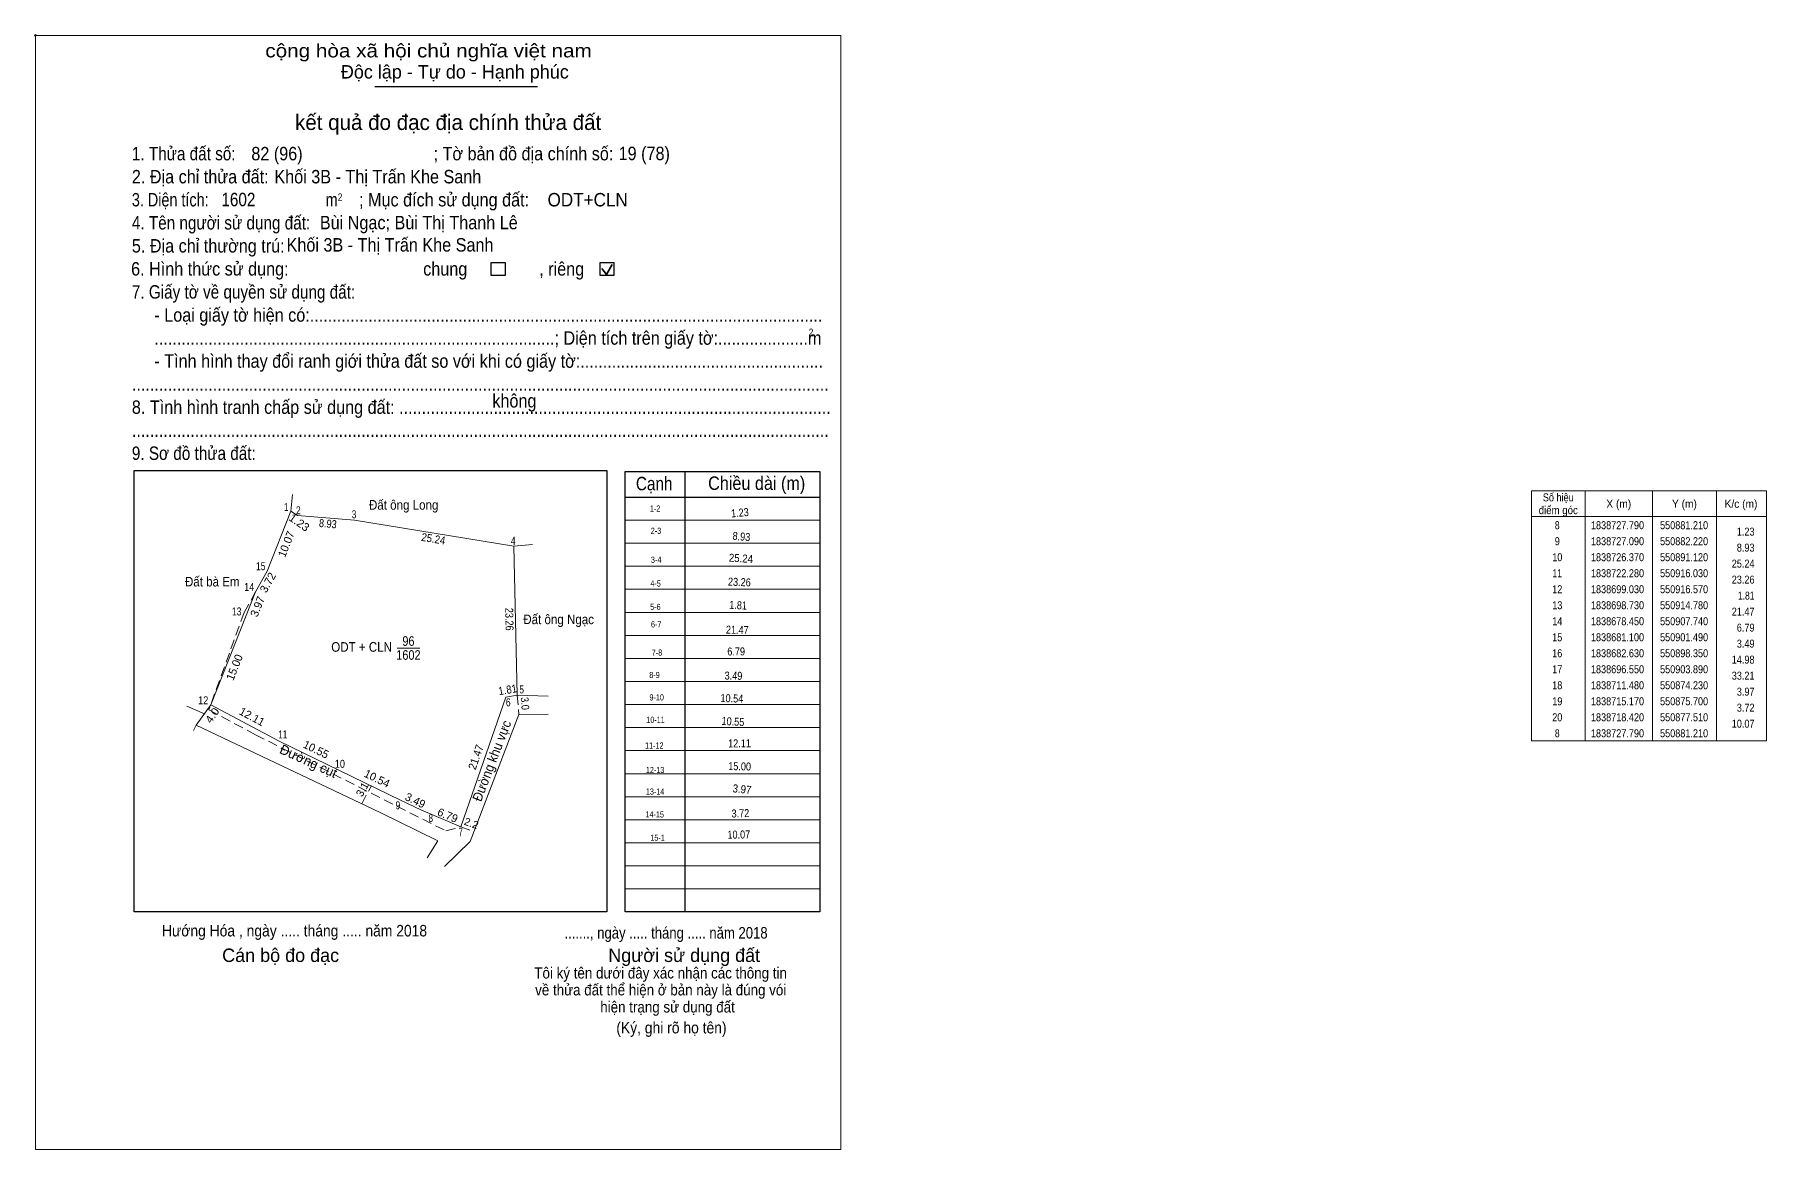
# Model space of a CAD drawing. Header units: metres. Extents: x 550403 to 551646, y 1838614 to 1838792.
# Drawn here: x 551375.5 to 551646, y 1838618 to 1838792.1 of the extents above; entities that cross this region are included whole.
import ezdxf
from ezdxf.enums import TextEntityAlignment as Align

# ---------------------------------------------------------------- set-up
doc = ezdxf.new("R2010")
doc.units = ezdxf.units.M
doc.header["$LTSCALE"] = 0.5
doc.header["$PDMODE"] = 32
doc.header["$PDSIZE"] = 0.25
doc.linetypes.add('DOTTED', pattern=[1.5, 0.3, -1.2])
doc.linetypes.add('MEDIUM_DASHED', pattern=[4.5, 3, -1.5])
for name, color, linetype, lineweight in [('1', 7, 'DOTTED', 13), ('10', 7, 'Continuous', 13), ('63', 7, 'Continuous', 13), ('7', 7, 'Continuous', 13)]:
    doc.layers.add(name, color=color, linetype=linetype, lineweight=lineweight)
doc.layers.add('30', color=7, linetype='Continuous')
doc.layers.add('6', color=7, linetype='Continuous')

msp = doc.modelspace()

# ---------------------------------------------------------------- linework, layer by layer
at = {"layer": '10'}
for p, q in [((551415.54, 1838717.71), (551415.77, 1838720.3)), ((551450.36, 1838712.2), (551453.27, 1838712.48)), ((551410.03, 1838705.09), (551408.56, 1838701.4)), ((551403.02, 1838687.46), (551408.56, 1838701.4)), ((551432.14, 1838696.31), (551435.66, 1838696.31)), ((551450.9, 1838688.95), (551455.71, 1838688.77)), ((551402.02, 1838686.04), (551399.26, 1838687.25)), ((551403.02, 1838687.46), (551400.76, 1838684.24)), ((551403.02, 1838687.46), (551413.72, 1838681.78)), ((551400.76, 1838684.24), (551400.35, 1838683.42)), ((551400.76, 1838684.24), (551429.46, 1838670.63)), ((551429.46, 1838670.63), (551438.47, 1838666.19)), ((551438.47, 1838666.19), (551436.84, 1838663.54))]:
    msp.add_line(p, q, dxfattribs=at)
at = {"layer": '10', "linetype": 'MEDIUM_DASHED'}
for p, q in [((551408.22, 1838701.84), (551410.03, 1838705.09)), ((551450.9, 1838688.95), (551451.13, 1838685.95)), ((551410.01, 1838682.76), (551439.72, 1838667.76)), ((551426.59, 1838671.99), (551428.12, 1838674.77)), ((551439.72, 1838667.76), (551442.07, 1838668.37)), ((551442.07, 1838668.37), (551444.12, 1838667.63))]:
    msp.add_line(p, q, dxfattribs=at)
at = {"layer": '10'}
for points in [[(551410.03, 1838705.09), (551411.84, 1838708.34), (551415.54, 1838717.71)], [(551415.54, 1838717.71), (551416.55, 1838717.01), (551425.45, 1838716.29), (551450.36, 1838712.2)], [(551450.36, 1838712.2), (551450.9, 1838688.95), (551449.11, 1838688.65), (551442.07, 1838668.37), (551435.82, 1838671.02)], [(551455.74, 1838685.99), (551451.13, 1838685.95), (551443.54, 1838666.1), (551439.55, 1838662.17)], [(551413.72, 1838681.78), (551432.68, 1838672.55), (551435.82, 1838671.02)]]:
    msp.add_lwpolyline(points, dxfattribs=at)
at = {"layer": '10', "linetype": 'MEDIUM_DASHED'}
msp.add_lwpolyline([(551408.22, 1838701.84), (551402.73, 1838686.65), (551410.01, 1838682.76)], dxfattribs=at)
at = {"layer": '63'}
for p, q in [((551617.67, 1838720.84), (551617.67, 1838681.84)), ((551628.17, 1838720.84), (551628.17, 1838681.84)), ((551638.17, 1838720.84), (551638.17, 1838681.84)), ((551609.27, 1838716.84), (551645.97, 1838716.84))]:
    msp.add_line(p, q, dxfattribs=at)
msp.add_lwpolyline([(551609.27, 1838720.84), (551645.97, 1838720.84), (551645.97, 1838681.84), (551609.27, 1838681.84)], close=True, dxfattribs=at)
at = {"layer": '7', "lineweight": 25}
for p, q in [((551428.63, 1838784.02), (551454.07, 1838784.02)), ((551477.05, 1838723.9), (551477.05, 1838655.08)), ((551467.75, 1838719.88), (551498.17, 1838719.88))]:
    msp.add_line(p, q, dxfattribs=at)
at = {"layer": '7', "lineweight": 35}
for p, q in [((551464.83, 1838754.65), (551465.7, 1838756.21)), ((551464.11, 1838755.58), (551464.83, 1838754.65))]:
    msp.add_line(p, q, dxfattribs=at)
at = {"layer": '7'}
for p, q in [((551467.75, 1838716.28), (551498.17, 1838716.28)), ((551467.75, 1838712.68), (551498.17, 1838712.68)), ((551467.75, 1838709.08), (551498.17, 1838709.08)), ((551467.75, 1838705.48), (551498.17, 1838705.48)), ((551467.75, 1838701.88), (551498.17, 1838701.88)), ((551467.75, 1838698.28), (551498.17, 1838698.28)), ((551467.75, 1838694.68), (551498.17, 1838694.68)), ((551467.75, 1838691.08), (551498.17, 1838691.08)), ((551467.75, 1838687.48), (551498.17, 1838687.48)), ((551467.75, 1838683.88), (551498.17, 1838683.88)), ((551467.75, 1838680.28), (551498.17, 1838680.28)), ((551467.75, 1838676.68), (551498.17, 1838676.68)), ((551467.75, 1838673.08), (551498.17, 1838673.08)), ((551467.75, 1838669.48), (551498.17, 1838669.48)), ((551467.75, 1838665.88), (551498.17, 1838665.88)), ((551467.75, 1838662.28), (551498.17, 1838662.28)), ((551467.75, 1838658.68), (551498.17, 1838658.68))]:
    msp.add_line(p, q, dxfattribs=at)
msp.add_lwpolyline([(551375.64, 1838792), (551501.44, 1838792), (551501.44, 1838618), (551375.64, 1838618)], close=True, dxfattribs=at)
at = {"layer": '7', "lineweight": 25}
for points in [[(551446.83, 1838756.51), (551448.99, 1838756.51), (551448.99, 1838754.5), (551446.83, 1838754.5)], [(551463.83, 1838756.51), (551465.99, 1838756.51), (551465.99, 1838754.5), (551463.83, 1838754.5)], [(551391.07, 1838724.02), (551464.87, 1838724.02), (551464.87, 1838655.08), (551391.07, 1838655.08)], [(551467.75, 1838723.9), (551498.17, 1838723.9), (551498.17, 1838655.08), (551467.75, 1838655.08)]]:
    msp.add_lwpolyline(points, close=True, dxfattribs=at)
at = {"layer": '7'}
msp.add_point((551375.64, 1838792), dxfattribs=at)

# ---------------------------------------------------------------- texts
at = {"layer": '1', "width": 0.9}
msp.add_text('Hướng Hóa , ngày ..... tháng ..... năm 2018', height=1.8, dxfattribs=at).set_placement((551395.4, 1838651.26))
at = {"layer": '10'}
for s, height, width, p in [(' 1', 1.25, 0.75, (551415.16, 1838717.72)), ('2', 1.25, 0.8, (551417.07, 1838717.2)), ('3', 1.25, 0.75, (551425.75, 1838716.58)), ('4', 1.25, 0.8, (551450.63, 1838712.43)), ('15', 1.25, 0.8, (551411.57, 1838708.47)), ('14', 1.25, 0.85, (551409.82, 1838705.23)), ('13', 1.25, 0.8, (551407.81, 1838701.4)), ('ODT + CLN ', 1.5, 0.9, (551431.82, 1838695.73)), ('12', 1.25, 0.85, (551402.63, 1838687.52)), ('6', 1.25, 0.8, (551449.85, 1838687.21)), ('5', 1.25, 0.75, (551451.93, 1838689.22)), ('11', 1.25, 0.75, (551414.97, 1838682.19)), ('10', 1.25, 0.85, (551423.98, 1838677.6)), ('9', 1.25, 0.8, (551432.62, 1838671.12)), ('8', 1.25, 0.75, (551437.73, 1838669.12)), ('7', 1.25, 0.75, (551442.4, 1838666.92))]:
    msp.add_text(s, height=height, dxfattribs=dict(at, width=width)).set_placement(p, align=Align.RIGHT)
for s, width, p in [('Đất ông Long', 0.9, (551433.15, 1838717.92)), ('Đất bà Em', 0.9, (551403.255, 1838705.93)), ('Đất ông Ngạc', 0.9, (551457.35, 1838700.04)), ('96', 0.85, (551433.895, 1838696.65)), ('1602', 0.85, (551433.89, 1838694.47))]:
    msp.add_text(s, height=1.5, dxfattribs=dict(at, width=width)).set_placement(p, align=Align.CENTER)
for s, height, rotation, width, p in [('1.23', 1.25, 5.139, 0.85, (551485.719, 1838716.8276)), ('1.23', 1.25, 325.275, 1.05, (551416.484, 1838715.4015)), ('8.93', 1.25, 355.375, 0.85, (551421.2596, 1838715.1152)), ('25.24', 1.25, 350.676, 0.9, (551437.6937, 1838712.7591)), ('8.93', 1.25, 355.375, 0.85, (551485.8496, 1838713.1152)), ('25.24', 1.25, 356.582, 0.9, (551485.7877, 1838709.6996)), ('23.26', 1.25, 357.737, 0.85, (551485.5553, 1838705.9975)), ('23.26', 1.25, 271.331, 0.85, (551449.0424, 1838700.7945)), ('1.81', 1.25, 356.985, 0.85, (551485.3471, 1838702.378)), ('21.47', 1.25, 358.921, 0.85, (551485.2432, 1838698.526)), ('6.79', 1.25, 0.452, 0.85, (551485.0801, 1838695.151)), ('3.49', 1.25, 358.927, 0.85, (551484.6483, 1838691.3636)), ('1.81', 1.25, 9.514, 0.9, (551449.4867, 1838689.1774)), ('3.0', 1.2, 274.384, 0.9, (551451.5066, 1838687.6009)), ('10.54', 1.25, 358.212, 0.85, (551484.3905, 1838687.8229)), ('4.0', 1.2, 54.936, 1.1, (551403.7498, 1838685.4453)), ('Đường khu vực', 1.5, 69.075, 0.95, (551447.6096, 1838678.4271)), ('10.55', 1.25, 356.941, 0.85, (551484.5417, 1838684.2126)), ('21.47', 1.25, 70.856, 0.95, (551445.0178, 1838679.065)), ('12.11', 1.25, 0.819, 0.85, (551485.6111, 1838680.795)), ('15.00', 1.25, 358.822, 0.85, (551485.6071, 1838677.2124)), ('3.97', 1.25, 354.243, 0.9, (551485.9273, 1838673.6451)), ('3.72', 1.25, 1.699, 0.85, (551485.7565, 1838669.872)), ('10.07', 1.25, 0.919, 0.85, (551485.5, 1838666.5489))]:
    msp.add_text(s, height=height, rotation=rotation, dxfattribs=dict(at, width=width)).set_placement(p, align=Align.CENTER)
for s, height, rotation, p in [('10.07', 1.25, 68.452, (551415.3865, 1838712.3105)), ('3.72', 1.25, 60.886, (551412.4798, 1838706.2359)), ('3.97', 1.25, 68.279, (551410.903, 1838702.5637)), ('15.00', 1.25, 68.326, (551407.3027, 1838693.0692)), ('12.11', 1.25, 332.039, (551409.177, 1838685.0349)), ('Đường cụt', 1.5, 335.386, (551417.9777, 1838677.961)), ('10.55', 1.25, 334.018, (551419.1912, 1838679.9032)), ('3.1', 1.2, 61.211, (551427.2058, 1838673.936)), ('10.54', 1.25, 334.067, (551428.7167, 1838675.3628)), ('3.49', 1.25, 334.022, (551434.6862, 1838671.9363)), ('6.79', 1.25, 337.023, (551439.781, 1838669.6008)), ('2.2', 1.2, 340.152, (551443.5163, 1838668.3743))]:
    msp.add_text(s, height=height, rotation=rotation, dxfattribs=at).set_placement(p, align=Align.CENTER)
for p in [(551401.7249, 1838686.17), (551401.7249, 1838686.17), (551401.7249, 1838686.17), (551402.4349, 1838687.78), (551402.4349, 1838687.78), (551402.4349, 1838687.78), (551400.8549, 1838684.2), (551400.8549, 1838684.2), (551400.8549, 1838684.2)]:
    msp.add_text('D', height=0.01, dxfattribs=at).set_placement(p, align=Align.CENTER)
at = {"layer": '30'}
for s, height, width, p in [('1-2', 0.9599, 0.85, (551473.23, 1838717.62)), ('2-3', 0.9599, 0.85, (551473.37, 1838714.14)), ('3-4', 0.9599, 0.9, (551473.42, 1838709.62)), ('4-5', 0.9599, 0.85, (551473.31, 1838705.92)), ('5-6', 0.96, 0.85, (551473.27, 1838702.26)), ('6-7', 0.96, 0.85, (551473.4, 1838699.53)), ('7-8', 0.96, 0.85, (551473.53, 1838695.12)), ('8-9', 0.96, 0.85, (551473.14, 1838691.62)), ('9-10', 0.96, 0.85, (551473.79, 1838688.12)), ('10-11', 0.96, 0.85, (551473.92, 1838684.62)), ('11-12', 0.96, 0.85, (551473.73, 1838680.6)), ('12-13', 0.96, 0.85, (551473.86, 1838676.78)), ('13-14', 0.96, 0.85, (551473.86, 1838673.41)), ('14-15', 0.96, 0.85, (551473.8, 1838669.84)), ('15-1', 0.96, 0.85, (551473.93, 1838666.21))]:
    msp.add_text(s, height=height, dxfattribs=dict(at, width=width)).set_placement(p, align=Align.RIGHT)
at = {"layer": '6'}
for s, width, p in [('ODT+CLN', 0.95, (551455.62, 1838765.29)), ('Bùi Ngạc; Bùi Thị Thanh Lê', 0.9, (551420.06, 1838761.72))]:
    msp.add_text(s, height=2.1, dxfattribs=dict(at, width=width)).set_placement(p)
at = {"layer": '63'}
for s, width, p in [('điểm góc', 0.9, (551613.47, 1838717.22)), ('Số hiệu', 0.85, (551613.47, 1838719.22)), ('X (m)', 0.95, (551622.92, 1838718.22)), ('Y (m)', 0.95, (551633.175, 1838718.22)), ('K/c (m)', 0.95, (551642.015, 1838718.22)), (' 8', 0.8, (551613.125, 1838714.87)), ('1838727.790', 0.85, (551622.72, 1838714.87)), ('550881.210', 0.85, (551633.12, 1838714.87)), (' 9', 0.85, (551613.12, 1838712.37)), ('1838727.090', 0.85, (551622.72, 1838712.37)), ('550882.220', 0.85, (551633.12, 1838712.37)), (' 10', 0.85, (551613.12, 1838709.87)), ('1838726.370', 0.85, (551622.72, 1838709.87)), ('550891.120', 0.85, (551633.12, 1838709.87)), (' 11', 0.8, (551613.12, 1838707.37)), ('1838722.280', 0.85, (551622.72, 1838707.37)), ('550916.030', 0.85, (551633.12, 1838707.37)), (' 12', 0.85, (551613.115, 1838704.87)), ('1838699.030', 0.85, (551622.72, 1838704.87)), ('550916.570', 0.85, (551633.12, 1838704.87)), (' 13', 0.85, (551613.125, 1838702.37)), ('1838698.730', 0.85, (551622.72, 1838702.37)), ('550914.780', 0.85, (551633.12, 1838702.37)), (' 14', 0.85, (551613.12, 1838699.87)), ('1838678.450', 0.85, (551622.72, 1838699.87)), ('550907.740', 0.85, (551633.12, 1838699.87)), (' 15', 0.85, (551613.115, 1838697.37)), ('1838681.100', 0.85, (551622.72, 1838697.37)), ('550901.490', 0.85, (551633.12, 1838697.37)), (' 16', 0.85, (551613.115, 1838694.87)), ('1838682.630', 0.85, (551622.72, 1838694.87)), ('550898.350', 0.85, (551633.12, 1838694.87)), (' 17', 0.85, (551613.115, 1838692.37)), (' 18', 0.85, (551613.115, 1838689.87)), ('1838696.550', 0.85, (551622.72, 1838692.37)), ('1838711.480', 0.85, (551622.72, 1838689.87)), ('550903.890', 0.85, (551633.12, 1838692.37)), ('550874.230', 0.85, (551633.12, 1838689.87)), (' 19', 0.85, (551613.12, 1838687.37)), ('1838715.170', 0.85, (551622.72, 1838687.37)), ('550875.700', 0.85, (551633.12, 1838687.37)), (' 20', 0.85, (551613.12, 1838684.87)), ('1838718.420', 0.85, (551622.72, 1838684.87)), ('550877.510', 0.85, (551633.12, 1838684.87)), (' 8', 0.8, (551613.125, 1838682.37)), ('1838727.790', 0.85, (551622.72, 1838682.37)), ('550881.210', 0.85, (551633.12, 1838682.37))]:
    msp.add_text(s, height=1.25, dxfattribs=dict(at, width=width)).set_placement(p, align=Align.CENTER)
for s, width, p in [('1.23', 0.85, (551644.12, 1838713.87)), ('25.24', 0.85, (551644.12, 1838708.87)), ('8.93', 0.85, (551644.12, 1838711.37)), ('23.26', 0.85, (551644.12, 1838706.37)), ('1.81', 0.8, (551644.12, 1838703.87)), ('21.47', 0.85, (551644.12, 1838701.37)), ('6.79', 0.85, (551644.12, 1838698.87)), ('3.49', 0.85, (551644.12, 1838696.37)), ('14.98', 0.85, (551644.12, 1838693.87)), ('33.21', 0.85, (551644.12, 1838691.37)), ('3.97', 0.85, (551644.12, 1838688.87)), ('3.72', 0.85, (551644.12, 1838686.37)), ('10.07', 0.85, (551644.12, 1838683.87))]:
    msp.add_text(s, height=1.25, dxfattribs=dict(at, width=width)).set_placement(p, align=Align.RIGHT)
at = {"layer": '7'}
for s, height, width, p in [('cộng hòa xã hội chủ nghĩa việt nam', 2.1, 1.15, (551411.54, 1838788.57)), ('1. Thửa đất số:', 2.1, 0.85, (551390.7, 1838772.49)), ('82 (96)', 2.1, 0.9, (551409.36, 1838772.49)), ('; Tờ bản đồ địa chính số:', 2.1, 0.9, (551437.82, 1838772.49)), ('19 (78)', 2.1, 0.9, (551466.72, 1838772.52)), ('2. Địa chỉ thửa đất:', 2.1, 0.9, (551390.7, 1838768.89)), ('Khối 3B - Thị Trấn Khe Sanh', 2.1, 0.9, (551412.96, 1838768.89)), ('3. Diện tích:', 2.1, 0.8, (551390.7, 1838765.29)), ('1602', 2.1, 0.85, (551404.68, 1838765.32)), ('m', 2.1, 0.8, (551420.96, 1838765.29)), ('2', 1.2, 0.8, (551422.86, 1838766.13)), ('; Mục đích sử dụng đất:', 2.1, 0.9, (551426.18, 1838765.29)), ('4. Tên người sử dụng đất:', 2.1, 0.85, (551390.7, 1838761.69)), ('5. Địa chỉ thường trú:', 2.1, 0.9, (551390.7, 1838758.09)), ('Khối 3B - Thị Trấn Khe Sanh', 2.1, 0.9, (551414.86, 1838758.24)), ('6. Hình thức sử dụng:', 2.1, 0.9, (551390.58, 1838754.49)), ('chung                , riêng', 2.1, 0.9, (551436.2, 1838754.49)), ('7. Giấy tờ về quyền sử dụng đất:', 2.1, 0.85, (551390.7, 1838750.89)), ('     - Loại giấy tờ hiện có:..................................................................................................................', 2.1, 0.9, (551390.7, 1838747.29)), ('     .........................................................................................; Diện tích trên giấy tờ:....................m', 2.1, 0.9, (551390.7, 1838743.69)), ('2', 1.2, 0.8, (551496.42, 1838745.01)), ('     - Tình hình thay đổi ranh giới thửa đất so với khi có giấy tờ:......................................................', 2.1, 0.9, (551390.7, 1838740.09)), ('8. Tình hình tranh chấp sử dụng đất: ................................................................................................', 2.1, 0.9, (551390.7, 1838732.89)), ('...........................................................................................................................................................', 2.1, 0.9, (551390.7, 1838736.49)), ('không', 2.1, 0.9, (551447, 1838733.88)), ('...........................................................................................................................................................', 2.1, 0.9, (551390.7, 1838729.29)), ('9. Sơ đồ thửa đất:', 2.1, 0.85, (551390.7, 1838725.69)), ('Cạnh', 2.1, 0.85, (551469.42, 1838720.95)), ('Chiều dài (m)', 2.1, 0.9, (551480.7, 1838721.01)), ('......., ngày ..... tháng ..... năm 2018', 1.8, 0.85, (551458.26, 1838650.93)), ('(Ký, ghi rõ họ tên)', 1.8, 0.9, (551466.36, 1838636.11))]:
    msp.add_text(s, height=height, dxfattribs=dict(at, width=width)).set_placement(p)
for s, p in [('Độc lập - Tự do - Hạnh phúc', (551423.34, 1838785.27)), ('Cán bộ đo đạc', (551404.8, 1838647.27)), ('Người sử dụng đất', (551465.1, 1838647.27))]:
    msp.add_text(s, height=2.1, dxfattribs=at).set_placement(p)
msp.add_text('kết quả đo đạc địa chính thửa đất', height=2.4, dxfattribs=at).set_placement((551440.095, 1838777.23), align=Align.CENTER)
at = {"layer": '7', "width": 0.9}
for s, p in [('Tôi ký tên dưới đây xác nhận các thông tin', (551473.28, 1838644.69)), ('về thửa đất thể hiện ở bản này là đúng vói', (551473.295, 1838642.05)), ('hiện trạng sử dụng đất', (551474.36, 1838639.38))]:
    msp.add_text(s, height=1.735, dxfattribs=at).set_placement(p, align=Align.CENTER)

doc.saveas('drawing.dxf')
